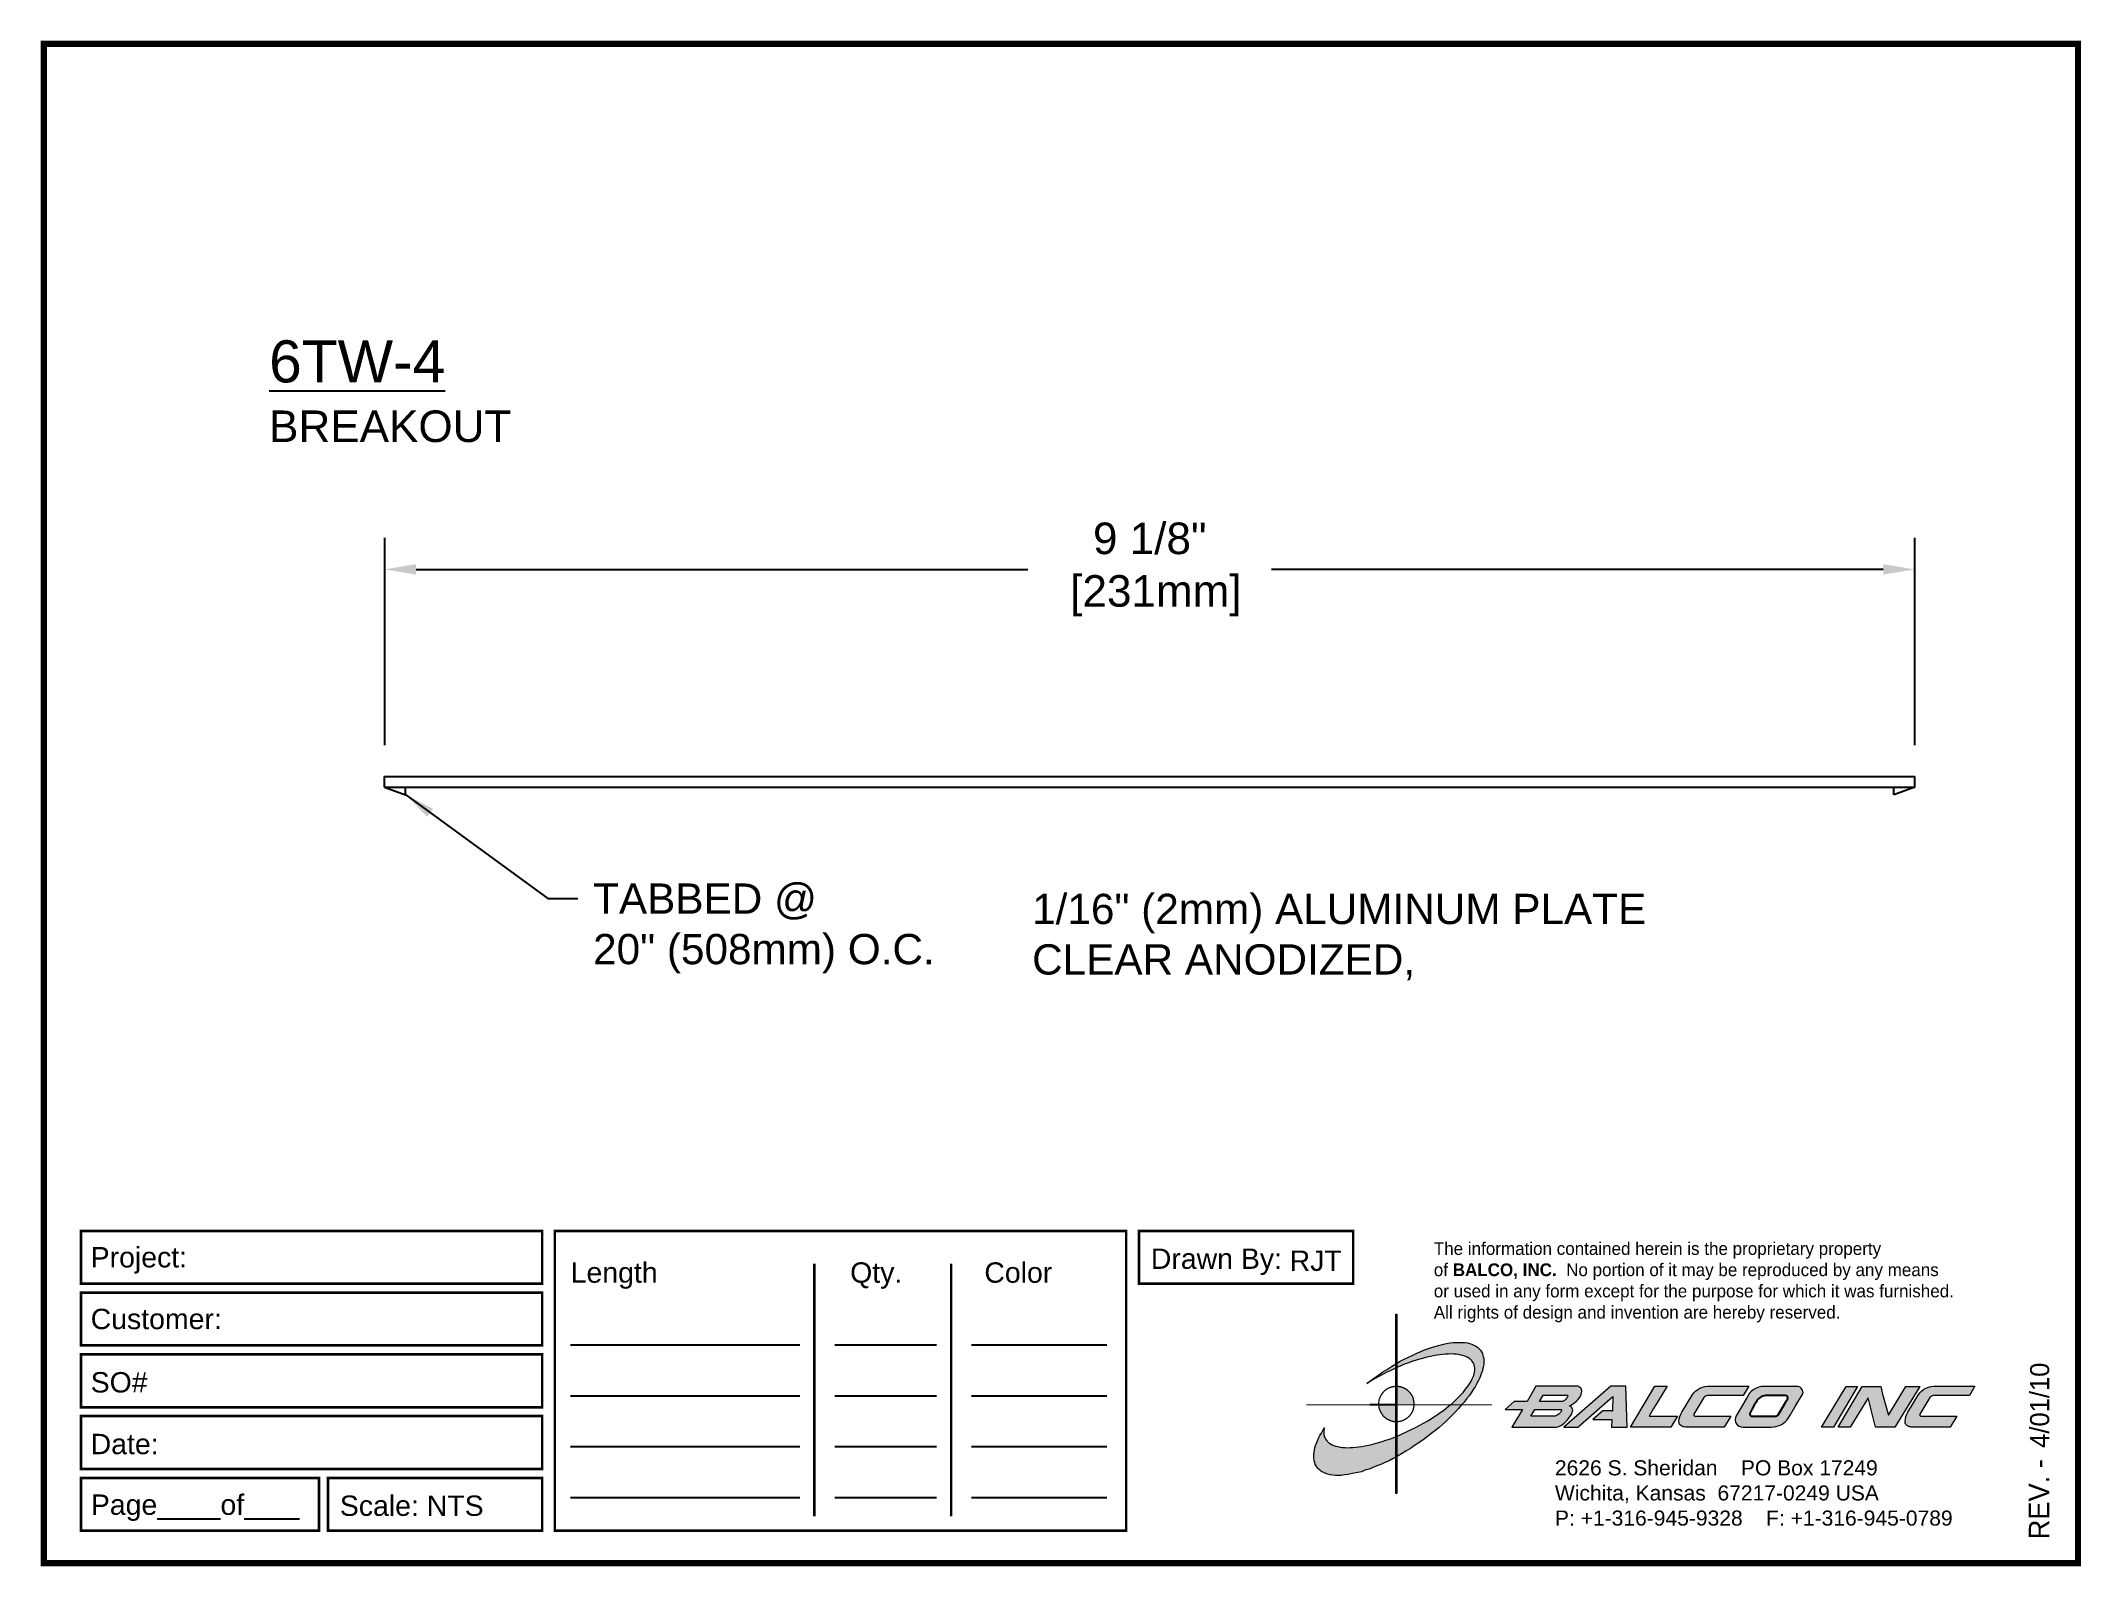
# Paper-space layout 'Breakout' of a CAD drawing. Header units: inches. Extents: x 0 to 10, y 0 to 7.5.
# The model-space entities are those that its viewports show. They can reach past a viewport. Long polylines and large blocks are cut down to what shows.
import ezdxf

# ---------------------------------------------------------------- set-up
doc = ezdxf.new("R2010")
doc.units = ezdxf.units.IN
doc.header["$MEASUREMENT"] = 0
for name, color, linetype in [('Border', 7, 'Continuous'), ('Dimensions', 3, 'Continuous'), ('Metals', 7, 'Continuous'), ('TEXT', 2, 'Continuous')]:
    doc.layers.add(name, color=color, linetype=linetype)
doc.styles.add('ARIAL', font='arial.ttf')
doc.styles.add('Copyright', font='ERASDEMI.TTF')
doc.styles.get("Standard").update_dxf_attribs({"font": 'arial.ttf'})
doc.dimstyles.new('Arial', dxfattribs={"dimtxt": 0.1875, "dimasz": 0.1875, "dimexe": 0.1875, "dimexo": 0.1875, "dimgap": 0.1875, "dimtad": 0, "dimtih": 1, "dimtoh": 1, "dimdec": 4, "dimzin": 3, "dimdsep": 46, "dimlunit": 4, "dimtxsty": 'ARIAL', "dimcen": 0.1875, "dimadec": 0, "dimazin": 0, "dimtfac": 1, "dimtdec": 4, "dimtofl": 0, "dimtmove": 0, "dimatfit": 3, "dimfxl": 0, "dimfrac": 2, "dimtolj": 1, "dimtzin": 0, "dimarcsym": 0})
doc.dimstyles.get("Standard").update_dxf_attribs({"dimtxt": 0.18, "dimasz": 0.18, "dimexe": 0.1875, "dimexo": 0.1875, "dimgap": 0.09, "dimtad": 0, "dimtih": 1, "dimtoh": 1, "dimdec": 4, "dimzin": 0, "dimdsep": 46, "dimlunit": 4, "dimtxsty": 'Standard', "dimcen": 0.09, "dimadec": 0, "dimazin": 0, "dimtfac": 1, "dimtdec": 4, "dimtofl": 0, "dimtmove": 0, "dimatfit": 3, "dimfxl": 0, "dimfrac": 2, "dimtolj": 1, "dimtzin": 0, "dimarcsym": 0})

# ---------------------------------------------------------------- blocks, each defined once
blk = doc.blocks.new('ACADlogo')
h = blk.add_hatch(color=256)
h.paths.add_polyline_path([(-3.346, 1.223), (-3.351, 1.223), (-3.351, 0.979), (-3.346, 0.982)])
h.paths.add_polyline_path([(-3.346, 0.961), (-3.351, 0.959), (-3.351, 0.868), (-3.346, 0.868)])
h.paths.add_polyline_path([(-3.346, 0.777), (-3.351, 0.777), (-3.351, 0.699), (-3.351, 0.695), (-3.35, 0.695), (-3.346, 0.695)])
h.paths.add_polyline_path([(-3.346, 0.864), (-3.346, 0.868), (-3.35, 0.868), (-3.351, 0.868), (-3.351, 0.777), (-3.346, 0.777), (-3.346, 0.778), (-3.348, 0.778)])
h.paths.add_polyline_path([(-3.346, 0.524), (-3.351, 0.521), (-3.351, 0.342), (-3.346, 0.342)])
h.paths.add_polyline_path([(-3.346, 0.695), (-3.351, 0.695), (-3.351, 0.621), (-3.346, 0.623)])
h.paths.add_polyline_path([(-3.346, 0.623), (-3.351, 0.621), (-3.351, 0.521), (-3.346, 0.524)])
h.paths.add_polyline_path([(-3.346, 0.982), (-3.351, 0.979), (-3.351, 0.959), (-3.346, 0.961)])
h = blk.add_hatch(color=175)
h.paths.add_polyline_path([(-3.518, 0.573), (-3.534, 0.571), (-3.548, 0.569), (-3.562, 0.567), (-3.576, 0.567), (-3.589, 0.566), (-3.602, 0.567), (-3.614, 0.568), (-3.625, 0.569), (-3.636, 0.572), (-3.646, 0.574), (-3.656, 0.577), (-3.664, 0.581), (-3.673, 0.585), (-3.679, 0.589), (-3.685, 0.595), (-3.688, 0.598), (-3.691, 0.6), (-3.695, 0.607), (-3.699, 0.614), (-3.703, 0.621), (-3.704, 0.626), (-3.705, 0.631), (-3.706, 0.637), (-3.706, 0.642), (-3.705, 0.648), (-3.705, 0.653), (-3.703, 0.659), (-3.702, 0.665), (-3.71, 0.652), (-3.717, 0.639), (-3.725, 0.626), (-3.731, 0.613), (-3.737, 0.601), (-3.741, 0.589), (-3.746, 0.577), (-3.749, 0.566), (-3.751, 0.555), (-3.753, 0.544), (-3.754, 0.538), (-3.754, 0.533), (-3.755, 0.523), (-3.754, 0.513), (-3.753, 0.508), (-3.752, 0.503), (-3.75, 0.494), (-3.748, 0.486), (-3.743, 0.477), (-3.74, 0.473), (-3.738, 0.469), (-3.734, 0.465), (-3.73, 0.461), (-3.723, 0.455), (-3.715, 0.449), (-3.706, 0.445), (-3.695, 0.44), (-3.685, 0.437), (-3.674, 0.434), (-3.661, 0.432), (-3.648, 0.431), (-3.634, 0.431), (-3.62, 0.431), (-3.604, 0.433), (-3.588, 0.435), (-3.572, 0.438), (-3.556, 0.441), (-3.538, 0.445), (-3.52, 0.449), (-3.503, 0.456), (-3.483, 0.461), (-3.464, 0.469), (-3.445, 0.477), (-3.426, 0.485), (-3.406, 0.494), (-3.385, 0.503), (-3.364, 0.514), (-3.351, 0.521), (-3.351, 0.621), (-3.364, 0.616), (-3.382, 0.609), (-3.4, 0.603), (-3.418, 0.598), (-3.436, 0.592), (-3.453, 0.587), (-3.47, 0.583), (-3.486, 0.579), (-3.503, 0.576)])
h.paths.add_polyline_path([(-3.215, 0.687), (-3.251, 0.667), (-3.289, 0.649), (-3.327, 0.631), (-3.345, 0.623), (-3.346, 0.623), (-3.346, 0.524), (-3.343, 0.525), (-3.323, 0.537), (-3.302, 0.549), (-3.28, 0.563), (-3.259, 0.577), (-3.238, 0.59), (-3.218, 0.605), (-3.198, 0.62), (-3.179, 0.635), (-3.16, 0.65), (-3.141, 0.665), (-3.123, 0.681), (-3.106, 0.696), (-3.089, 0.712), (-3.074, 0.727), (-3.058, 0.743), (-3.043, 0.759), (-3.03, 0.775), (-3.028, 0.777), (-3.085, 0.777), (-3.091, 0.772), (-3.105, 0.761), (-3.118, 0.75), (-3.134, 0.739), (-3.149, 0.729), (-3.165, 0.718), (-3.182, 0.707), (-3.198, 0.697)])
h.paths.add_polyline_path([(-2.921, 1.009), (-2.922, 1.015), (-2.924, 1.02), (-2.926, 1.029), (-2.931, 1.038), (-2.934, 1.043), (-2.936, 1.047), (-2.94, 1.05), (-2.943, 1.054), (-2.951, 1.06), (-2.959, 1.066), (-2.968, 1.071), (-2.978, 1.075), (-2.989, 1.079), (-3, 1.081), (-3.013, 1.083), (-3.026, 1.084), (-3.04, 1.084), (-3.054, 1.084), (-3.07, 1.083), (-3.085, 1.081), (-3.102, 1.079), (-3.118, 1.075), (-3.136, 1.07), (-3.153, 1.066), (-3.171, 1.06), (-3.191, 1.054), (-3.21, 1.047), (-3.229, 1.039), (-3.248, 1.031), (-3.268, 1.022), (-3.289, 1.012), (-3.31, 1.002), (-3.33, 0.991), (-3.346, 0.982), (-3.346, 0.961), (-3.342, 0.962), (-3.323, 0.971), (-3.305, 0.978), (-3.287, 0.984), (-3.268, 0.991), (-3.251, 0.996), (-3.234, 1.002), (-3.216, 1.007), (-3.199, 1.011), (-3.182, 1.015), (-3.167, 1.018), (-3.15, 1.021), (-3.136, 1.023), (-3.121, 1.025), (-3.107, 1.026), (-3.093, 1.026), (-3.079, 1.027), (-3.067, 1.026), (-3.054, 1.026), (-3.043, 1.025), (-3.032, 1.022), (-3.022, 1.02), (-3.013, 1.016), (-3.004, 1.013), (-2.997, 1.009), (-2.989, 1.005), (-2.983, 0.999), (-2.98, 0.996), (-2.978, 0.994), (-2.973, 0.987), (-2.969, 0.981), (-2.967, 0.973), (-2.965, 0.965), (-2.964, 0.957), (-2.964, 0.949), (-2.964, 0.944), (-2.965, 0.94), (-2.967, 0.93), (-2.969, 0.921), (-2.973, 0.911), (-2.978, 0.901), (-2.983, 0.891), (-2.989, 0.881), (-2.996, 0.871), (-3.004, 0.86), (-3.012, 0.849), (-3.021, 0.838), (-3.032, 0.827), (-3.042, 0.816), (-3.053, 0.805), (-3.065, 0.794), (-3.077, 0.783), (-3.085, 0.777), (-3.028, 0.777), (-3.016, 0.791), (-3.004, 0.806), (-2.992, 0.822), (-2.981, 0.837), (-2.971, 0.852), (-2.962, 0.866), (-2.954, 0.882), (-2.946, 0.896), (-2.939, 0.91), (-2.934, 0.924), (-2.929, 0.938), (-2.926, 0.944), (-2.925, 0.951), (-2.922, 0.963), (-2.92, 0.975), (-2.92, 0.982), (-2.919, 0.987), (-2.92, 0.999), (-2.92, 1.005)])
h.paths.add_polyline_path([(-3.372, 0.966), (-3.393, 0.953), (-3.415, 0.94), (-3.435, 0.925), (-3.455, 0.911), (-3.475, 0.897), (-3.494, 0.882), (-3.468, 0.898), (-3.439, 0.915), (-3.41, 0.93), (-3.396, 0.938), (-3.38, 0.945), (-3.351, 0.959), (-3.351, 0.979)])
h = blk.add_hatch(color=256)
h.paths.add_polyline_path([(-3.268, 0.814), (-3.27, 0.819), (-3.273, 0.824), (-3.276, 0.828), (-3.279, 0.833), (-3.282, 0.837), (-3.286, 0.841), (-3.29, 0.845), (-3.294, 0.849), (-3.298, 0.852), (-3.303, 0.855), (-3.308, 0.858), (-3.313, 0.86), (-3.318, 0.863), (-3.323, 0.864), (-3.328, 0.866), (-3.334, 0.867), (-3.339, 0.868), (-3.345, 0.868), (-3.346, 0.868), (-3.346, 0.777), (-3.335, 0.777), (-3.262, 0.777), (-3.262, 0.781), (-3.262, 0.787), (-3.263, 0.792), (-3.264, 0.798), (-3.265, 0.803), (-3.266, 0.808)])
h.paths.add_polyline_path([(-3.351, 0.777), (-3.436, 0.777), (-3.435, 0.773), (-3.435, 0.768), (-3.434, 0.762), (-3.432, 0.757), (-3.431, 0.752), (-3.428, 0.747), (-3.426, 0.742), (-3.423, 0.737), (-3.42, 0.732), (-3.417, 0.728), (-3.414, 0.723), (-3.41, 0.719), (-3.406, 0.716), (-3.401, 0.712), (-3.397, 0.709), (-3.392, 0.706), (-3.387, 0.704), (-3.382, 0.701), (-3.377, 0.699), (-3.372, 0.698), (-3.367, 0.696), (-3.361, 0.695), (-3.356, 0.695), (-3.351, 0.695)])
h.paths.add_polyline_path([(-3.346, 0.868), (-3.35, 0.868), (-3.351, 0.868), (-3.351, 0.777), (-3.346, 0.777)])
h = blk.add_hatch(color=256)
h.paths.add_polyline_path([(-2.438, 0.844, 0.412988), (-2.461, 0.869), (-2.663, 0.869), (-2.707, 0.794), (-2.771, 0.794), (-2.815, 0.755), (-2.73, 0.755), (-2.781, 0.668), (-2.563, 0.668, 0.107996), (-2.538, 0.677, 0.108939), (-2.494, 0.724, 0.080345), (-2.483, 0.745, 0.419497), (-2.499, 0.773, 0.149928), (-2.447, 0.815, 0.134283)])
h.paths.add_polyline_path([(-2.507, 0.821, -0.209012), (-2.532, 0.794), (-2.538, 0.794), (-2.646, 0.794), (-2.627, 0.825), (-2.51, 0.825, -0.56619)], flags=16)
h.paths.add_polyline_path([(-2.538, 0.75, -0.241309), (-2.569, 0.722), (-2.688, 0.722), (-2.669, 0.755), (-2.541, 0.755, -0.56619)], flags=16)
for points in [[(-2.285, 0.819), (-2.287, 0.748), (-2.335, 0.748), (-2.383, 0.705), (-2.29, 0.705), (-2.292, 0.668), (-2.215, 0.668), (-2.221, 0.869), (-2.295, 0.869), (-2.527, 0.668), (-2.458, 0.668)], [(-2.018, 0.869), (-2.079, 0.869), (-2.198, 0.668), (-2, 0.668), (-1.968, 0.722), (-2.107, 0.722), (-2.085, 0.759), (-2.064, 0.794)], [(-1.617, 0.869), (-1.807, 0.869, 0.270182), (-1.896, 0.825), (-1.946, 0.742, 0.109019), (-1.961, 0.695, 0.340665), (-1.945, 0.672, 0.129907), (-1.923, 0.668), (-1.738, 0.668), (-1.706, 0.722), (-1.878, 0.722), (-1.882, 0.722, -0.601242), (-1.887, 0.731), (-1.838, 0.813, -0.253048), (-1.821, 0.823), (-1.645, 0.823)], [(-1.083, 0.867), (-1.14, 0.867), (-1.261, 0.667), (-1.26, 0.667), (-1.202, 0.667)], [(-0.96, 0.83), (-0.969, 0.867), (-1.061, 0.867), (-1.179, 0.667), (-1.12, 0.667), (-1.031, 0.812), (-0.995, 0.667), (-0.9, 0.667), (-0.778, 0.867), (-0.846, 0.867), (-0.931, 0.727), (-0.951, 0.795)], [(-0.507, 0.869), (-0.697, 0.869, 0.270182), (-0.786, 0.825), (-0.836, 0.742, 0.109019), (-0.85, 0.695, 0.340665), (-0.835, 0.672, 0.129907), (-0.812, 0.668), (-0.628, 0.668), (-0.595, 0.722), (-0.768, 0.722), (-0.772, 0.722, -0.601242), (-0.777, 0.731), (-0.728, 0.813, -0.253048), (-0.71, 0.823), (-0.534, 0.823)], [(-3.346, 0.623), (-3.351, 0.621), (-3.351, 0.521), (-3.346, 0.524)]]:
    blk.add_hatch(color=256).paths.add_polyline_path(points)
h = blk.add_hatch(color=256)
h.paths.add_polyline_path([(-1.377, 0.868), (-1.383, 0.868), (-1.383, 0.868), (-1.44, 0.868), (-1.492, 0.868), (-1.541, 0.868, 0.297712), (-1.628, 0.811), (-1.68, 0.723, 0.585116), (-1.646, 0.668), (-1.506, 0.668, 0.210586), (-1.429, 0.703), (-1.415, 0.726), (-1.389, 0.769), (-1.352, 0.831, 0.4352)])
h.paths.add_polyline_path([(-1.437, 0.823, -0.603783), (-1.428, 0.805), (-1.431, 0.801), (-1.434, 0.796), (-1.438, 0.789), (-1.474, 0.728, -0.229001), (-1.489, 0.722), (-1.494, 0.722), (-1.501, 0.722), (-1.597, 0.722), (-1.604, 0.722, -0.492401), (-1.613, 0.734), (-1.601, 0.757), (-1.591, 0.775), (-1.582, 0.791, -0.238368), (-1.535, 0.823)], flags=16)
for q in [(-3.48, 0.777), (-3.351, 0.642)]:
    blk.add_line((-3.351, 0.777), q)
at = {"color": 7, "lineweight": 0}
for points in [[(-3.351, 1.223), (-3.346, 1.223), (-3.346, 0.342), (-3.351, 0.342), (-3.351, 1.223)], [(-2.292, 0.668), (-2.215, 0.668), (-2.221, 0.869), (-2.295, 0.869), (-2.527, 0.668), (-2.458, 0.668), (-2.285, 0.819), (-2.287, 0.748), (-2.286, 0.748), (-2.335, 0.748), (-2.383, 0.705), (-2.29, 0.705), (-2.292, 0.668), (-2.292, 0.668)], [(-2.198, 0.668), (-2.079, 0.869), (-2.018, 0.869), (-2.064, 0.794), (-2.085, 0.759), (-2.107, 0.722), (-1.968, 0.722), (-2, 0.668), (-2.198, 0.668), (-2.198, 0.668)], [(-1.383, 0.868), (-1.383, 0.868)], [(-1.261, 0.667), (-1.14, 0.867), (-1.083, 0.867), (-1.202, 0.667), (-1.26, 0.667), (-1.261, 0.667), (-1.261, 0.667)], [(-0.9, 0.667), (-0.995, 0.667), (-1.031, 0.812), (-1.12, 0.667), (-1.179, 0.667), (-1.061, 0.867), (-0.969, 0.867), (-0.96, 0.83), (-0.951, 0.795), (-0.931, 0.727), (-0.846, 0.867), (-0.778, 0.867), (-0.9, 0.667), (-0.9, 0.667)]]:
    blk.add_lwpolyline(points, dxfattribs=at)
at = {"color": 175, "lineweight": 0}
blk.add_lwpolyline([(-2.926, 1.029), (-2.924, 1.02), (-2.922, 1.015), (-2.921, 1.009), (-2.92, 1.005), (-2.92, 0.999), (-2.919, 0.987), (-2.92, 0.982), (-2.92, 0.975), (-2.922, 0.963), (-2.925, 0.951), (-2.926, 0.944), (-2.929, 0.938), (-2.934, 0.924), (-2.939, 0.91), (-2.946, 0.896), (-2.954, 0.882), (-2.962, 0.866), (-2.971, 0.852), (-2.981, 0.837), (-2.992, 0.822), (-3.004, 0.806), (-3.016, 0.791), (-3.03, 0.775), (-3.043, 0.759), (-3.058, 0.743), (-3.074, 0.727), (-3.089, 0.712), (-3.106, 0.696), (-3.123, 0.681), (-3.141, 0.665), (-3.16, 0.65), (-3.179, 0.635), (-3.198, 0.62), (-3.218, 0.605), (-3.238, 0.59), (-3.259, 0.577), (-3.28, 0.563), (-3.302, 0.549), (-3.323, 0.537), (-3.343, 0.525), (-3.364, 0.514), (-3.385, 0.503), (-3.406, 0.494), (-3.426, 0.485), (-3.445, 0.477), (-3.464, 0.469), (-3.483, 0.461), (-3.503, 0.456), (-3.52, 0.449), (-3.538, 0.445), (-3.556, 0.441), (-3.572, 0.438), (-3.588, 0.435), (-3.604, 0.433), (-3.62, 0.431), (-3.634, 0.431), (-3.648, 0.431), (-3.661, 0.432), (-3.674, 0.434), (-3.685, 0.437), (-3.695, 0.44), (-3.706, 0.445), (-3.715, 0.449), (-3.723, 0.455), (-3.73, 0.461), (-3.734, 0.465), (-3.738, 0.469), (-3.74, 0.473), (-3.743, 0.477), (-3.748, 0.486), (-3.75, 0.494), (-3.752, 0.503), (-3.753, 0.508), (-3.754, 0.513), (-3.755, 0.523), (-3.754, 0.533), (-3.754, 0.538), (-3.753, 0.544), (-3.751, 0.555), (-3.749, 0.566), (-3.746, 0.577), (-3.741, 0.589), (-3.737, 0.601), (-3.731, 0.613), (-3.725, 0.626), (-3.717, 0.639), (-3.71, 0.652), (-3.702, 0.665), (-3.703, 0.659), (-3.705, 0.653), (-3.705, 0.648), (-3.706, 0.642), (-3.706, 0.637), (-3.705, 0.631), (-3.704, 0.626), (-3.703, 0.621), (-3.699, 0.614), (-3.695, 0.607), (-3.691, 0.6), (-3.688, 0.598), (-3.685, 0.595), (-3.679, 0.589), (-3.673, 0.585), (-3.664, 0.581), (-3.656, 0.577), (-3.646, 0.574), (-3.636, 0.572), (-3.625, 0.569), (-3.614, 0.568), (-3.602, 0.567), (-3.589, 0.566), (-3.576, 0.567), (-3.562, 0.567), (-3.548, 0.569), (-3.534, 0.571), (-3.518, 0.573), (-3.503, 0.576), (-3.486, 0.579), (-3.47, 0.583), (-3.453, 0.587), (-3.436, 0.592), (-3.418, 0.598), (-3.4, 0.603), (-3.382, 0.609), (-3.364, 0.616), (-3.345, 0.623), (-3.327, 0.631), (-3.289, 0.649), (-3.251, 0.667), (-3.215, 0.687), (-3.198, 0.697), (-3.182, 0.707), (-3.165, 0.718), (-3.149, 0.729), (-3.134, 0.739), (-3.118, 0.75), (-3.105, 0.761), (-3.091, 0.772), (-3.077, 0.783), (-3.065, 0.794), (-3.053, 0.805), (-3.042, 0.816), (-3.032, 0.827), (-3.021, 0.838), (-3.012, 0.849), (-3.004, 0.86), (-2.996, 0.871), (-2.989, 0.881), (-2.983, 0.891), (-2.978, 0.901), (-2.973, 0.911), (-2.969, 0.921), (-2.967, 0.93), (-2.965, 0.94), (-2.964, 0.944), (-2.964, 0.949), (-2.964, 0.957), (-2.965, 0.965), (-2.967, 0.973), (-2.969, 0.981), (-2.973, 0.987), (-2.978, 0.994), (-2.98, 0.996), (-2.983, 0.999), (-2.989, 1.005), (-2.997, 1.009), (-3.004, 1.013), (-3.013, 1.016), (-3.022, 1.02), (-3.032, 1.022), (-3.043, 1.025), (-3.054, 1.026), (-3.067, 1.026), (-3.079, 1.027), (-3.093, 1.026), (-3.107, 1.026), (-3.121, 1.025), (-3.136, 1.023), (-3.15, 1.021), (-3.167, 1.018), (-3.182, 1.015), (-3.199, 1.011), (-3.216, 1.007), (-3.234, 1.002), (-3.251, 0.996), (-3.268, 0.991), (-3.287, 0.984), (-3.305, 0.978), (-3.323, 0.971), (-3.342, 0.962), (-3.38, 0.945), (-3.396, 0.938), (-3.41, 0.93), (-3.439, 0.915), (-3.468, 0.898), (-3.494, 0.882), (-3.475, 0.897), (-3.455, 0.911), (-3.435, 0.925), (-3.415, 0.94), (-3.393, 0.953), (-3.372, 0.966), (-3.351, 0.979), (-3.33, 0.991), (-3.31, 1.002), (-3.289, 1.012), (-3.268, 1.022), (-3.248, 1.031), (-3.229, 1.039), (-3.21, 1.047), (-3.191, 1.054), (-3.171, 1.06), (-3.153, 1.066), (-3.136, 1.07), (-3.118, 1.075), (-3.102, 1.079), (-3.085, 1.081), (-3.07, 1.083), (-3.054, 1.084), (-3.04, 1.084), (-3.026, 1.084), (-3.013, 1.083), (-3, 1.081), (-2.989, 1.079), (-2.978, 1.075), (-2.968, 1.071), (-2.959, 1.066), (-2.951, 1.06), (-2.943, 1.054), (-2.94, 1.05), (-2.936, 1.047), (-2.934, 1.043), (-2.931, 1.038), (-2.926, 1.029), (-2.926, 1.029)], dxfattribs=at)
at = {"color": 7, "lineweight": 0, "const_width": 0.0064}
blk.add_lwpolyline([(-3.262, 0.781), (-3.262, 0.787), (-3.263, 0.792), (-3.264, 0.798), (-3.265, 0.803), (-3.266, 0.808), (-3.268, 0.814), (-3.27, 0.819), (-3.273, 0.824), (-3.276, 0.828), (-3.279, 0.833), (-3.282, 0.837), (-3.286, 0.841), (-3.29, 0.845), (-3.294, 0.849), (-3.298, 0.852), (-3.303, 0.855), (-3.308, 0.858), (-3.313, 0.86), (-3.318, 0.863), (-3.323, 0.864), (-3.328, 0.866), (-3.334, 0.867), (-3.339, 0.868), (-3.345, 0.868), (-3.35, 0.868), (-3.356, 0.868), (-3.361, 0.867), (-3.367, 0.866), (-3.372, 0.865), (-3.377, 0.863), (-3.382, 0.862), (-3.387, 0.859), (-3.392, 0.857), (-3.397, 0.854), (-3.401, 0.851), (-3.406, 0.847), (-3.41, 0.843), (-3.414, 0.839), (-3.417, 0.835), (-3.42, 0.831), (-3.423, 0.826), (-3.426, 0.821), (-3.428, 0.816), (-3.431, 0.811), (-3.432, 0.806), (-3.434, 0.801), (-3.435, 0.795), (-3.435, 0.79), (-3.436, 0.784), (-3.436, 0.779), (-3.435, 0.773), (-3.435, 0.768), (-3.434, 0.762), (-3.432, 0.757), (-3.431, 0.752), (-3.428, 0.747), (-3.426, 0.742), (-3.423, 0.737), (-3.42, 0.732), (-3.417, 0.728), (-3.414, 0.723), (-3.41, 0.719), (-3.406, 0.716), (-3.401, 0.712), (-3.397, 0.709), (-3.392, 0.706), (-3.387, 0.704), (-3.382, 0.701), (-3.377, 0.699), (-3.372, 0.698), (-3.367, 0.696), (-3.361, 0.695), (-3.356, 0.695), (-3.35, 0.695), (-3.345, 0.695), (-3.339, 0.695), (-3.334, 0.696), (-3.328, 0.697), (-3.323, 0.698), (-3.318, 0.7), (-3.313, 0.702), (-3.308, 0.705), (-3.303, 0.708), (-3.298, 0.711), (-3.294, 0.714), (-3.29, 0.718), (-3.286, 0.721), (-3.282, 0.726), (-3.279, 0.73), (-3.276, 0.734), (-3.273, 0.739), (-3.27, 0.744), (-3.268, 0.749), (-3.266, 0.754), (-3.265, 0.76), (-3.264, 0.765), (-3.263, 0.77), (-3.262, 0.776), (-3.262, 0.781)], dxfattribs=at)
at = {"color": 7, "lineweight": 0}
for points in [[(-2.447, 0.815, 0.130368), (-2.438, 0.843, 0.448367), (-2.463, 0.869), (-2.663, 0.869), (-2.707, 0.794), (-2.771, 0.794), (-2.815, 0.755), (-2.73, 0.755), (-2.781, 0.668), (-2.563, 0.668, 0.107996), (-2.538, 0.677, 0.108939), (-2.494, 0.724, 0.077395), (-2.484, 0.744, 0.430878), (-2.499, 0.773, 0.149928)], [(-2.507, 0.821, -0.209012), (-2.532, 0.794), (-2.538, 0.794), (-2.646, 0.794), (-2.627, 0.825), (-2.512, 0.825), (-2.509, 0.825, -0.531288)], [(-1.838, 0.813), (-1.887, 0.731, 0.587385), (-1.882, 0.722), (-1.878, 0.722), (-1.706, 0.722), (-1.738, 0.668), (-1.923, 0.668, -0.129907), (-1.945, 0.672, -0.349839), (-1.961, 0.696, -0.107341), (-1.946, 0.742), (-1.896, 0.825, -0.270182), (-1.807, 0.869), (-1.617, 0.869), (-1.645, 0.823), (-1.821, 0.823, 0.252436)], [(-1.68, 0.723, 0.585116), (-1.646, 0.668), (-1.506, 0.668, 0.210586), (-1.429, 0.703), (-1.415, 0.726), (-1.389, 0.769), (-1.352, 0.831, 0.4352), (-1.377, 0.868), (-1.383, 0.868), (-1.383, 0.868), (-1.44, 0.868), (-1.492, 0.868), (-1.541, 0.868, 0.297712), (-1.628, 0.811)], [(-0.728, 0.813), (-0.777, 0.731, 0.587385), (-0.772, 0.722), (-0.768, 0.722), (-0.595, 0.722), (-0.628, 0.668), (-0.812, 0.668, -0.129907), (-0.835, 0.672, -0.349839), (-0.85, 0.696, -0.107341), (-0.836, 0.742), (-0.786, 0.825, -0.270182), (-0.697, 0.869), (-0.507, 0.869), (-0.534, 0.823), (-0.71, 0.823, 0.252436)], [(-2.569, 0.722), (-2.688, 0.722), (-2.669, 0.755), (-2.543, 0.755), (-2.54, 0.755, -0.531288), (-2.538, 0.75, -0.241309)]]:
    blk.add_lwpolyline(points, format="xyb", close=True, dxfattribs=at)
blk.add_lwpolyline([(-1.437, 0.823), (-1.535, 0.823, 0.238368), (-1.582, 0.791), (-1.591, 0.775), (-1.601, 0.757), (-1.613, 0.734, 0.490298), (-1.604, 0.722), (-1.597, 0.722), (-1.501, 0.722), (-1.494, 0.722), (-1.489, 0.722, 0.229001), (-1.474, 0.728), (-1.438, 0.789), (-1.434, 0.796), (-1.431, 0.801), (-1.428, 0.805, 0.603783)], format="xyb", close=True)
blk.add_lwpolyline([(-2.879, 0.777, 0.00455, 0.00455, 0), (-3.791, 0.777, 0.00183, 0.00183, 0), (-3.791, 0.777, 0.00183, 0.00183, 0)], format="xyseb", dxfattribs=at)
blk = doc.blocks.new('Quantity Data')
at = {"layer": 'Border', "color": 253}
for p, q in [((2.755, 1.254), (3.881, 1.254)), ((4.054, 1.254), (4.553, 1.254)), ((4.725, 1.254), (5.389, 1.254)), ((2.755, 1.004), (3.881, 1.004)), ((4.054, 1.004), (4.553, 1.004)), ((4.725, 1.004), (5.389, 1.004)), ((2.755, 0.754), (3.881, 0.754)), ((4.054, 0.754), (4.553, 0.754)), ((4.725, 0.754), (5.389, 0.754)), ((2.755, 0.504), (3.881, 0.504)), ((4.054, 0.504), (4.553, 0.504)), ((4.725, 0.504), (5.389, 0.504))]:
    blk.add_line(p, q, dxfattribs=at)
at = {"layer": 'Border', "const_width": 0.0125}
blk.add_lwpolyline([(5.485, 0.341), (2.678, 0.341), (2.678, 1.813), (5.485, 1.813)], close=True, dxfattribs=at)
for points in [[(3.953, 1.653), (3.953, 0.412)], [(4.625, 1.653), (4.625, 0.412)]]:
    blk.add_lwpolyline(points, dxfattribs=at)
at = {"layer": 'Border', "style": 'ARIAL'}
for s, p in [('Length', (2.756, 1.559)), ('Qty.', (4.129, 1.559)), ('Color', (4.788, 1.559))]:
    blk.add_text(s, height=0.1, dxfattribs=at).set_placement(p)
blk = doc.blocks.new('Drawn By')
at = {"layer": 'Border', "const_width": 0.0125}
blk.add_lwpolyline([(5.38, 1.813), (6.432, 1.813), (6.432, 1.554), (5.38, 1.554)], close=True, dxfattribs=at)
at = {"layer": 'Border', "style": 'ARIAL'}
blk.add_text('Drawn By: ', height=0.1, dxfattribs=at).set_placement((5.438, 1.627))
blk.add_attdef('XXX', (6.12, 1.617), '', height=0.1, dxfattribs=at)
blk = doc.blocks.new('Project Info')
at = {"layer": 'Border', "const_width": 0.0125}
for points in [[(0.182, 1.813), (2.448, 1.813), (2.448, 1.554), (0.182, 1.554)], [(0.182, 1.51), (2.448, 1.51), (2.448, 1.251), (0.182, 1.251)], [(0.182, 1.207), (2.448, 1.207), (2.448, 0.947), (0.182, 0.947)], [(0.182, 0.904), (2.448, 0.904), (2.448, 0.644), (0.182, 0.644)], [(0.182, 0.6), (1.352, 0.6), (1.352, 0.341), (0.182, 0.341)], [(1.396, 0.6), (2.448, 0.6), (2.448, 0.341), (1.396, 0.341)]]:
    blk.add_lwpolyline(points, close=True, dxfattribs=at)
at = {"layer": 'Border', "style": 'ARIAL'}
for s, p in [('Project:', (0.23, 1.634)), ('Customer:', (0.23, 1.331)), ('SO#', (0.23, 1.02)), ('Date:', (0.23, 0.717)), ('Page%%u        %%uof%%u       ', (0.231, 0.419)), ('Scale: NTS', (1.454, 0.414))]:
    blk.add_text(s, height=0.1, dxfattribs=at).set_placement(p)
blk = doc.blocks.new('REV')
at = {"style": 'Copyright'}
blk.add_text('REV. -', height=0.1, rotation=90, dxfattribs=at).set_placement((-0.142, 0.117))
at = {"style": 'Copyright', "flags": 4}
blk.add_attdef('REVISIONDATE', (-0.142, 0.566), '', height=0.0938, rotation=90, dxfattribs=at)
blk = doc.blocks.new('16ALUMPLATE')
at = {"layer": 'Metals'}
for p, q in [((-4.55, -0.063), (-4.425, -0.108)), ((4.55, -0.063), (4.425, -0.108))]:
    blk.add_line(p, q, dxfattribs=at)
for points in [[(-4.55, 0), (4.55, 0)], [(4.55, -0.063), (4.55, 0)], [(-4.55, -0.063), (-4.55, 0)], [(-4.55, -0.063), (4.55, -0.063)], [(-4.425, -0.108), (-4.425, -0.063)], [(4.425, -0.108), (4.425, -0.063)]]:
    blk.add_lwpolyline(points, dxfattribs=at)
blk = doc.blocks.new('*D18')
at = {"layer": 'Defpoints', "color": 0}
for p in [(35.447, 9.49), (26.348, 8.258), (35.447, 8.258)]:
    blk.add_point(p, dxfattribs=at)
at = {"layer": 'Dimensions', "color": 0, "lineweight": -2}
for p, q in [((26.348, 8.445), (26.348, 9.678)), ((35.447, 8.445), (35.447, 9.678)), ((26.535, 9.49), (30.173, 9.49)), ((35.26, 9.49), (31.622, 9.49))]:
    blk.add_line(p, q, dxfattribs=at)
at = {"layer": 'Dimensions', "color": 0}
for points in [[(26.535, 9.521), (26.535, 9.459), (26.348, 9.49)], [(35.26, 9.521), (35.26, 9.459), (35.447, 9.49)]]:
    blk.add_solid(points, dxfattribs=at)
at = {"layer": 'Dimensions', "color": 0, "insert": (30.898, 9.49), "char_height": 0.1875, "attachment_point": 5, "style": 'ARIAL'}
blk.add_mtext('\\A1;9 1/8"\\P [231mm]', dxfattribs=at)

msp = doc.modelspace()

# ---------------------------------------------------------------- block references
at = {"layer": 'Metals'}
msp.add_blockref('16ALUMPLATE', (30.89757, 8.25785), dxfattribs=at)

# ---------------------------------------------------------------- texts
at = {"layer": 'TEXT', "attachment_point": 1}
for s, insert, char_height, width in [('{\\L6TW-4\\P\\H0.75x;\\lBREAKOUT}', (25.6608, 10.8514), 0.25, 8.3125), ('1/16" (2mm) ALUMINUM PLATE\\PCLEAR ANODIZED,', (30.19833, 7.5615), 0.18, 4.923373)]:
    msp.add_mtext(s, dxfattribs=dict(at, insert=insert, char_height=char_height, width=width))
at = {"layer": 'TEXT', "insert": (27.58753, 7.62295), "char_height": 0.18, "attachment_point": 1}
msp.add_mtext('TABBED @\\P20" (508mm) O.C.', dxfattribs=at)

# ---------------------------------------------------------------- dimensions: what is measured, and where the dimension line sits
at = {"layer": 'Dimensions'}
dim = msp.add_linear_dim(base=(35.44714, 9.49001), p1=(26.348, 8.25785), p2=(35.44714, 8.25785), dimstyle='Arial', override={"dimpost": '\\X'}, dxfattribs=at)
dim.commit()
dim.dimension.update_dxf_attribs({"geometry": '*D18', "text_midpoint": (30.89757, 9.49001), "dimtype": 160})

# ---------------------------------------------------------------- leaders
at = {"layer": 'TEXT', "annotation_type": 0, "has_hookline": 1, "hookline_direction": 0, "text_width": 2.00235}
msp.add_leader([(26.473, 8.14986), (27.31753, 7.53295), (27.49753, 7.53295)], dimstyle='Standard', override={"dimgap": 0.09, "dimtad": 0}, dxfattribs=at)

psp = doc.layouts.new('Breakout')

# ---------------------------------------------------------------- linework, layer by layer
at = {"layer": 'Border', "const_width": 0.03}
psp.add_lwpolyline([(0.015, 7.476), (10.008, 7.476), (10.008, 0.015), (0.015, 0.015)], close=True, dxfattribs=at)

# ---------------------------------------------------------------- block references
for name, p in [('Project Info', (0.015, -0.167)), ('Quantity Data', (-0.153, -0.167))]:
    psp.add_blockref(name, p)
psp.add_blockref('Drawn By', (0.015, -0.167)).add_auto_attribs({'XXX': 'RJT'})
at = {"layer": 'Border'}
psp.add_blockref('ACADlogo', (10.008, 0.015), dxfattribs=at)
at = {"layer": 'TEXT'}
psp.add_blockref('REV', (10.008, 0.015), dxfattribs=at).add_auto_attribs({'REVISIONDATE': '4/01/10'})

# ---------------------------------------------------------------- texts
at = {"insert": (6.843, 1.591), "char_height": 0.0625, "width": 50.295, "attachment_point": 1, "style": 'Copyright'}
psp.add_mtext('The information contained herein is the proprietary property\\Pof {\\fEras Bold ITC|b0|i0|c0|p34;BALCO, INC.}  No portion of it may be reproduced by any means\\Por used in any form except for the purpose for which it was furnished.\\PAll rights of design and invention are hereby reserved.', dxfattribs=at)
at = {"layer": 'Border', "insert": (7.438, 0.52), "char_height": 0.074, "width": 2.3438, "attachment_point": 1, "style": 'ARIAL'}
psp.add_mtext('2626 S. Sheridan    PO Box 17249\\PWichita, Kansas  67217-0249 USA \\PP: +1-316-945-9328    F: +1-316-945-0789', dxfattribs=at)

# ---------------------------------------------------------------- viewports
at = {"layer": 'Border'}
psp.add_viewport(center=(5.012, 3.745), size=(9.993, 7.46055), view_center_point=(30.37037, 8.09791), view_height=9.0312833, dxfattribs=at)

doc.saveas('drawing.dxf')
